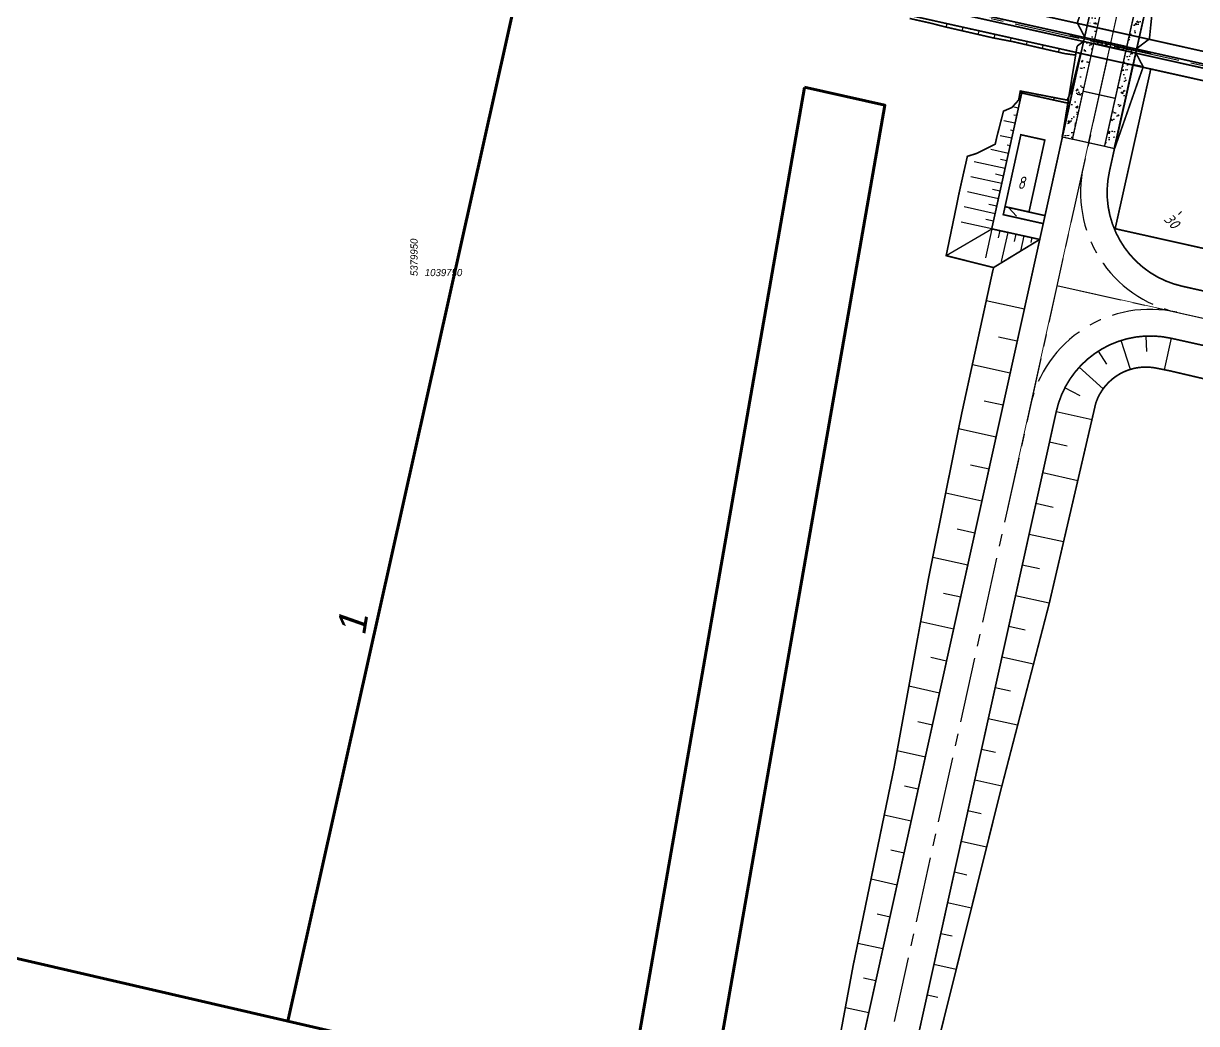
# Model space of a CAD drawing. Extents: x 5370511 to 5386565, y 1010429 to 1053793.
# Drawn here: x 5379689.1 to 5379832.5, y 1039314.4 to 1039436.6 of the extents above; entities that cross this region are included whole.
import ezdxf

# ---------------------------------------------------------------- set-up
doc = ezdxf.new("R2010")
doc.units = 0
doc.linetypes.add('осевая2', pattern=[12.5, 8, -1.5, 1.5, -1.5])
for name, color, linetype in [('3D-MODEL', 7, 'CONTINUOUS'), ('V_RED-CONTOURS-LABEL', 7, 'CONTINUOUS'), ('АД_ось', 7, 'CONTINUOUS'), ('АД_откосы', 7, 'CONTINUOUS'), ('ГЕОСЕТКА_ТЕКСТ', 92, 'CONTINUOUS'), ('ГП_граница насыпи', 242, 'CONTINUOUS'), ('ГП_обвалование', 7, 'CONTINUOUS'), ('ГП_ось обвал', 1, 'осевая2'), ('ГП_откос', 246, 'CONTINUOUS'), ('ГП_переезд', 7, 'CONTINUOUS'), ('ГП_проезд', 114, 'CONTINUOUS'), ('ГП_сооружения', 7, 'CONTINUOUS'), ('ТРАССА_АД', 7, 'CONTINUOUS'), ('ТРАССА_НЕФТЕПРОВОД_ANNO', 7, 'CONTINUOUS')]:
    doc.layers.add(name, color=color, linetype=linetype)
for name, color, linetype, lineweight in [('ГИП_ТРАССА_ВЛ_6', 1, 'CONTINUOUS', 25), ('ГИП_ТРАССА_НЕФТЕПРОВОДА', 6, 'CONTINUOUS', 25), ('ГП_экспл', 170, 'CONTINUOUS', 25), ('ИИ_ОФОРМЛЕНИЕ_025', 7, 'CONTINUOUS', 25), ('ТРАССА_ВЛ', 1, 'CONTINUOUS', 25)]:
    doc.layers.add(name, color=color, linetype=linetype, lineweight=lineweight)
doc.styles.add('D431', font='', dxfattribs={"height": 3.5})
doc.styles.add('ESKD1', font='eskd1.shx', dxfattribs={"width": 1.2, "oblique": 14.994305})
doc.styles.add('ГОСТ', font='gost_ful.shx', dxfattribs={"oblique": 15})
doc.styles.get('D431').set_extended_font_data('Do431', italic=True)

# ---------------------------------------------------------------- blocks, each defined once
blk = doc.blocks.new('ад_откосы')
at = {"layer": 'АД_ось', "color": 253, "linetype": 'осевая2'}
blk.add_lwpolyline([(5380033.82, 1039777.08), (5379997.82, 1039614.4)], dxfattribs=at)
for points in [[(5380042.3, 1039746.109, -0.4142136), (5380030.928, 1039764.016)], [(5380027.69, 1039749.37), (5380073.498, 1039739.146, 0.4148424), (5380097.384, 1039754.351), (5380099.18, 1039762.48)], [(5380024.431, 1039734.678, -0.4151797), (5380042.349, 1039746.098)]]:
    blk.add_lwpolyline(points, format="xyb", dxfattribs=at)
at = {"layer": 'АД_откосы', "color": 253, "const_width": 0.2}
for points in [[(5379984.069, 1039620.412, 0.41707), (5379997.781, 1039629.248), (5380030.623, 1039777.787)], [(5380074.214, 1039742.337), (5380043.008, 1039749.281, -0.4142136), (5380034.1, 1039763.308), (5380036.97, 1039776.384)], [(5380004.351, 1039628.873), (5380027.605, 1039733.98, -0.4151797), (5380041.641, 1039742.926), (5380072.981, 1039735.953)], [(5380009.461, 1039642.028), (5380020.803, 1039687.625), (5380026.722, 1039710.425), (5380032.43, 1039734.992, -0.3873718), (5380040.006, 1039739.244), (5380041.616, 1039738.916), (5380051.369, 1039736.639)], [(5379983.735, 1039622.087, 0.3833649), (5379995.296, 1039628.424), (5379998.72, 1039644.404), (5380002.785, 1039666.282), (5380007.79, 1039690.503), (5380012.009, 1039713.678), (5380016.012, 1039733.573), (5380019.834, 1039751.122), (5380019.947, 1039751.57)]]:
    blk.add_lwpolyline(points, format="xyb", dxfattribs=at)
blk.add_lwpolyline([(5380028.937, 1039772.027), (5380029.388, 1039773.026), (5380030.58, 1039777.797)], dxfattribs=at)
at = {"layer": 'АД_откосы', "color": 253, "linetype": 'ByBlock', "lineweight": -3}
for points in [[(5380030.58, 1039777.797), (5380030.623, 1039777.787)], [(5380037.961, 1039776.165), (5380036.97, 1039776.384)], [(5380019.055, 1039747.545), (5380023.709, 1039746.516)], [(5380020.524, 1039743.12), (5380022.845, 1039742.607)], [(5380036.666, 1039739.127), (5380035.551, 1039742.666)], [(5380038.66, 1039741.3), (5380038.579, 1039743.196)], [(5380041.641, 1039742.926), (5380040.784, 1039739.081)], [(5380033.777, 1039739.78), (5380032.766, 1039741.367)], [(5380017.351, 1039739.722), (5380021.981, 1039738.698)], [(5380033.323, 1039736.727), (5380030.412, 1039739.39)], [(5380030.533, 1039735.894), (5380028.652, 1039736.87)], [(5380018.808, 1039735.3), (5380021.116, 1039734.789)], [(5380027.605, 1039733.98), (5380031.976, 1039733.016)], [(5380015.674, 1039731.893), (5380020.252, 1039730.88)], [(5380028.939, 1039729.747), (5380026.774, 1039730.226)], [(5380017.136, 1039727.469), (5380019.388, 1039726.971)], [(5380030.233, 1039725.524), (5380025.944, 1039726.473)], [(5380014.094, 1039724.042), (5380018.524, 1039723.062)], [(5380027.238, 1039722.249), (5380025.113, 1039722.719)], [(5380015.482, 1039719.635), (5380017.659, 1039719.154)], [(5380028.492, 1039718.034), (5380024.283, 1039718.965)], [(5380012.514, 1039716.191), (5380016.795, 1039715.245)], [(5380025.537, 1039714.75), (5380023.452, 1039715.211)], [(5380013.841, 1039711.798), (5380015.931, 1039711.336)], [(5380026.75, 1039710.544), (5380022.622, 1039711.457)], [(5380011.033, 1039708.319), (5380015.066, 1039707.427)], [(5380023.789, 1039707.262), (5380021.791, 1039707.703)], [(5380012.259, 1039703.948), (5380014.202, 1039703.518)], [(5380024.82, 1039703.096), (5380020.961, 1039703.95)], [(5380009.598, 1039700.436), (5380013.338, 1039699.609)], [(5380021.992, 1039699.784), (5380020.131, 1039700.196)], [(5380010.677, 1039696.097), (5380012.474, 1039695.7)], [(5380022.886, 1039695.649), (5380019.3, 1039696.442)], [(5380008.163, 1039692.553), (5380011.609, 1039691.791)], [(5380020.195, 1039692.307), (5380018.47, 1039692.688)], [(5380009.073, 1039688.252), (5380010.745, 1039687.882)], [(5380020.953, 1039688.201), (5380017.639, 1039688.934)], [(5380018.414, 1039684.825), (5380016.809, 1039685.181)], [(5380006.591, 1039684.701), (5380009.881, 1039683.973)], [(5380019.09, 1039680.738), (5380015.978, 1039681.427)], [(5380007.399, 1039680.422), (5380009.016, 1039680.064)], [(5380004.97, 1039676.859), (5380008.152, 1039676.155)], [(5380016.655, 1039677.339), (5380015.148, 1039677.673)], [(5380017.234, 1039673.274), (5380014.317, 1039673.919)], [(5380005.724, 1039672.592), (5380007.288, 1039672.247)], [(5380014.896, 1039669.854), (5380013.487, 1039670.165)], [(5380003.35, 1039669.017), (5380006.424, 1039668.338)], [(5380015.377, 1039665.81), (5380012.656, 1039666.411)], [(5380004.061, 1039664.76), (5380005.559, 1039664.429)], [(5380013.137, 1039662.368), (5380011.826, 1039662.658)], [(5380001.832, 1039661.153), (5380004.695, 1039660.52)]]:
    blk.add_lwpolyline(points, dxfattribs=at)
blk = doc.blocks.new('125')
at = {"layer": 'ГП_переезд', "lineweight": -3}
h = blk.add_hatch(dxfattribs=at)
h.set_pattern_fill('AR-CONC', color=253, scale=0.3, angle=154.0072)
h.set_pattern_definition([(204.007191443, (-7634486.7304, -5076924.0718), (-1.85162098708, 1.11224984608), [0.225, -2.475]), (149.007191443, (-7634486.7304, -5076924.0718), (-0.61481389126, -2.2107483634), [0.18, -1.98]), (254.458635903, (-7634486.8847, -5076923.979), (-2.46643486206, -1.0984984994), [0.191220576, -2.103426336]), (200.191391443, (-7634486.9933, -5076924.611), (-2.66024599245, 1.849512766), [0.3375, -3.7125]), (250.642826933, (-7634487.215, -5076924.457), (-3.8011068157, -1.3978866138), [0.286831026, -3.15514128]), (145.191355433, (-7634486.9933, -5076924.611), (-3.8011068134, -1.3978866133), [0.27, -2.970000003]), (175.007191443, (-7634487.1972, -5076924.3448), (-1.08023477996, 1.87047930223), [0.225, -2.475]), (120.007191443, (-7634487.1972, -5076924.3448), (-1.60952042005, -1.635496397), [0.18, -1.98]), (225.458636183, (-7634487.2873, -5076924.1889), (-2.6897551782, 0.23498289985), [0.19122057, -2.103426336]), (191.507191443, (-7634486.7304, -5076924.07175), (-0.47047013873, -0.88167651016), [0, -1.956, 0, -2.01, 0, -1.9875]), (161.507191443, (-7634486.7304, -5076924.0718), (-1.22794207685, -0.71767254086), [0, -1.146, 0, -1.911, 0, -0.7575]), (121.507191443, (-7634486.129, -5076924.36495), (-1.409822805246, 0.762676666884), [0, -0.75, 0, -2.34, 0, -3.105]), (111.507191443, (-7634485.8594, -5076924.4964), (-1.70420454994, 0.49682078495), [0, -0.975, 0, -1.554, 0, -2.205])])
h.paths.add_polyline_path([(-13.63, 32.93), (-14.63, 32.93), (-14.63, 8.43), (-13.63, 8.43)])
h = blk.add_hatch(dxfattribs=at)
h.set_pattern_fill('AR-CONC', color=253, scale=0.3, angle=154.0072)
h.set_pattern_definition([(204.007191443, (-7634482.2361, -5076926.263), (-1.85162098708, 1.11224984608), [0.225, -2.475]), (149.007191443, (-7634482.2361, -5076926.263), (-0.61481389126, -2.2107483634), [0.18, -1.98]), (254.458635903, (-7634482.3904, -5076926.1704), (-2.46643486206, -1.0984984994), [0.191220576, -2.103426336]), (200.191391443, (-7634482.499, -5076926.8024), (-2.66024599245, 1.849512766), [0.3375, -3.7125]), (250.642826933, (-7634482.7208, -5076926.6482), (-3.8011068157, -1.3978866138), [0.286831026, -3.15514128]), (145.191355433, (-7634482.499, -5076926.8024), (-3.8011068134, -1.3978866133), [0.27, -2.970000003]), (175.007191443, (-7634482.703, -5076926.536), (-1.08023477996, 1.87047930223), [0.225, -2.475]), (120.007191443, (-7634482.703, -5076926.536), (-1.60952042005, -1.635496397), [0.18, -1.98]), (225.458636183, (-7634482.793, -5076926.3802), (-2.6897551782, 0.23498289985), [0.19122057, -2.103426336]), (191.507191443, (-7634482.2361, -5076926.26304), (-0.47047013873, -0.88167651016), [0, -1.956, 0, -2.01, 0, -1.9875]), (161.507191443, (-7634482.2361, -5076926.263), (-1.22794207685, -0.71767254086), [0, -1.146, 0, -1.911, 0, -0.7575]), (121.507191443, (-7634481.6348, -5076926.5562), (-1.409822805246, 0.762676666884), [0, -0.75, 0, -2.34, 0, -3.105]), (111.507191443, (-7634481.3651, -5076926.6877), (-1.70420454994, 0.49682078495), [0, -0.975, 0, -1.554, 0, -2.205])])
h.paths.add_polyline_path([(-8.63, 32.93), (-9.63, 32.93), (-9.63, 8.43), (-8.63, 8.43)])
at = {"layer": 'ГП_переезд'}
h = blk.add_hatch(dxfattribs=at)
h.set_pattern_fill('ANSI37', color=253, scale=4, angle=154.0072)
h.set_pattern_definition([(199.0071914425, (-7634482.2361, -5076926.26304), (0.16284341402, -0.472738852338), []), (289.0071914425, (-7634482.2361, -5076926.26304), (0.472738852338, 0.16284341402), [])])
h.paths.add_polyline_path([(-9.63, 20.93), (-13.63, 20.93), (-13.63, 20.43), (-9.63, 20.43)])
at = {"layer": 'ГП_переезд', "color": 253, "linetype": 'Continuous'}
for p, q in [((-8.63, 32.93, 0.8), (-14.63, 32.93, 0.8)), ((-6.57, 20.68, 0.8), (-16.7, 20.68, 0.8)), ((-8.63, 8.43, 0.8), (-14.63, 8.43, 0.8))]:
    blk.add_line(p, q, dxfattribs=at)
at = {"layer": 'ГП_переезд', "color": 253, "lineweight": 30}
blk.add_line((-13.63, 20.93, 0.8), (-13.87, 20.93, 0.8), dxfattribs=at)
at = {"layer": 'ГП_переезд', "color": 253, "lineweight": -3, "const_width": 0.2, "elevation": 0.8}
for points in [[(-14.86, 32.91), (-16.15, 22.43)], [(-8.36, 32.93), (-7.12, 22.43)], [(-14.88, 20.93), (-16.15, 22.43)], [(-8.39, 20.93), (-7.12, 22.43)], [(-14.88, 20.43), (-15.55, 19.65)], [(-8.39, 20.43), (-7.12, 18.93)], [(-15.55, 19.65), (-14.91, 8.41)], [(-7.12, 18.93), (-8.36, 8.41)]]:
    blk.add_lwpolyline(points, dxfattribs=at)
at = {"layer": 'ГП_переезд', "color": 253, "const_width": 0.2, "elevation": 0.8}
for points in [[(-14.94, 8.43), (-14.86, 32.91)], [(-8.36, 8.43), (-8.36, 32.93)]]:
    blk.add_lwpolyline(points, dxfattribs=at)
at = {"layer": 'ГП_переезд', "color": 253, "linetype": 'Continuous', "const_width": 0.15, "elevation": 0.8}
for points in [[(-11.63, 26.93), (-11.63, 32.93), (-13.63, 32.93), (-13.63, 26.93)], [(-9.63, 26.93), (-9.63, 32.93), (-11.63, 32.93), (-11.63, 26.93)], [(-11.63, 20.93), (-11.63, 26.93), (-13.63, 26.93), (-13.63, 20.93)], [(-9.63, 20.93), (-9.63, 26.93), (-11.63, 26.93), (-11.63, 20.93)], [(-11.63, 14.43), (-11.63, 20.43), (-13.63, 20.43), (-13.63, 14.43)], [(-9.63, 14.43), (-9.63, 20.43), (-11.63, 20.43), (-11.63, 14.43)], [(-11.63, 8.43), (-11.63, 14.43), (-13.63, 14.43), (-13.63, 8.43)], [(-9.63, 8.43), (-9.63, 14.43), (-11.63, 14.43), (-11.63, 8.43)]]:
    blk.add_lwpolyline(points, close=True, dxfattribs=at)
at = {"layer": 'ГП_переезд', "color": 253, "elevation": 0.8}
for points in [[(-13.63, 32.93), (-14.86, 32.93), (-14.91, 8.43), (-13.63, 8.43)], [(-8.36, 32.93), (-9.63, 32.93), (-9.63, 8.43), (-8.41, 8.43)]]:
    blk.add_lwpolyline(points, close=True, dxfattribs=at)
blk = doc.blocks.new('хоз')
at = {"layer": 'ГП_сооружения', "color": 0}
blk.add_line((5454603.98, 7337904.79), (5454604.18, 7337903.42), dxfattribs=at)
at = {"layer": 'ГП_сооружения', "color": 0, "const_width": 0.2}
blk.add_lwpolyline([(5454603.67, 7337905.16), (5454610.18, 7337911.37), (5454612.25, 7337909.2), (5454605.74, 7337902.99), (5454603.67, 7337905.16)], dxfattribs=at)
blk = doc.blocks.new('куст_откос')
at = {"layer": 'ГП_откос', "color": 253, "lineweight": 15}
for points, const_width, elevation in [([(-20.5, -64.25), (-17.9, -64.25), (-17.27, -64.27), (-16.02, -64.31), (-12.54, -64.33), (-10.06, -64.35), (-7.48, -64.27), (-7.42, -64.27), (-4.46, -64.3), (-2.61, -64.31), (-2.45, -64.31), (-2.29, -64.31), (-2.13, -64.31), (-1.96, -64.31), (-1.8, -64.31), (-1.63, -64.31), (-1.46, -64.32), (-1.3, -64.32), (-1.13, -64.32), (-1.02, -64.32), (-0.96, -64.31), (0.28, -64.21)], 0.2, 49.01), ([(19.59, -63.87), (14.44, -63.87), (9.28, -63.87), (4.13, -63.87), (-0.96, -63.87), (-6.05, -63.87), (-11.13, -63.87), (-16.22, -63.87)], 0.01, 48.9)]:
    blk.add_lwpolyline(points, dxfattribs=dict(at, const_width=const_width, elevation=elevation))
at = {"layer": 'ГП_откос', "color": 253, "linetype": 'ByBlock', "lineweight": -3}
for points in [[(-15.91, -63.87), (-15.91, -64.22)], [(-14.91, -63.87), (-14.91, -63.96)], [(-13.91, -63.87), (-13.91, -64.23)], [(-12.91, -63.87), (-12.91, -63.97)], [(-11.91, -63.87), (-11.91, -64.25)], [(-10.9, -63.87), (-10.9, -63.97)], [(-9.9, -63.87), (-9.9, -64.25)], [(-8.9, -63.87), (-8.9, -63.96)], [(-7.9, -63.87), (-7.9, -64.2)], [(-6.89, -63.87), (-6.89, -63.96)], [(-5.89, -63.87), (-5.89, -64.2)], [(-4.89, -63.87), (-4.89, -63.96)], [(-3.89, -63.87), (-3.89, -64.21)], [(-2.89, -63.87), (-2.89, -63.96)], [(-1.88, -63.87), (-1.88, -64.23)], [(-0.88, -63.87), (-0.88, -63.96)]]:
    blk.add_lwpolyline(points, dxfattribs=at)
blk = doc.blocks.new('ВД_откос')
at = {"layer": 'ГП_откос', "color": 253, "lineweight": 15}
for points, const_width, elevation in [([(0.55, -69.8), (-2.7, -69.89), (-5.37, -69.96), (-5.33, -71.09), (-5.94, -72.16), (-6.84, -72.81), (-6.94, -75.83), (-6.95, -76.34), (-6.95, -76.96), (-8.94, -78.58), (-9.95, -79.16), (-9.95, -79.8), (-9.96, -81.5), (-9.96, -83.89), (-9.93, -85.46), (-9.84, -91.57), (-3.87, -91.73), (0.89, -87.15)], 0.2, 49.17), ([(0.89, -87.15), (-5.12, -87.16), (-5.12, -87.15), (-5.13, -81.49), (-5.14, -75.83), (-5.16, -70.16), (-5.14, -70.16), (0.87, -70.16), (0.87, -70.16)], 0.01, 49.4)]:
    blk.add_lwpolyline(points, dxfattribs=dict(at, const_width=const_width, elevation=elevation))
at = {"layer": 'ГП_откос', "color": 253, "linetype": 'ByBlock', "lineweight": -3}
for points in [[(-5.37, -69.96), (-5.16, -70.16)], [(-5.16, -70.16), (-5.32, -70.16)], [(-5.16, -70.16), (-5.16, -69.99)], [(-4.15, -70.16), (-4.15, -70.11)], [(-3.15, -70.16), (-3.15, -69.95)], [(-2.14, -70.16), (-2.14, -70.1)], [(-1.14, -70.16), (-1.14, -69.91)], [(-0.14, -70.16), (-0.14, -70.09)], [(0.87, -70.16), (0.55, -69.8)], [(-5.15, -71.11), (-5.19, -71.11)], [(-5.15, -72.05), (-5.73, -72.05)], [(-5.15, -73), (-5.49, -73)], [(-5.15, -73.94), (-6.53, -73.94)], [(-5.14, -75.83), (-6.58, -75.83)], [(-5.15, -74.89), (-5.5, -74.89)], [(-5.14, -76.77), (-5.5, -76.78)], [(-5.14, -77.72), (-7.34, -77.72)], [(-5.14, -78.66), (-5.93, -78.67)], [(-5.13, -79.61), (-8.99, -79.62)], [(-5.13, -81.5), (-8.99, -81.51)], [(-5.13, -80.55), (-6.1, -80.55)], [(-5.13, -82.44), (-6.09, -82.44)], [(-5.13, -83.39), (-8.99, -83.39)], [(-5.12, -84.33), (-6.09, -84.33)], [(-5.12, -85.27), (-8.97, -85.28)], [(-9.84, -91.57), (-5.12, -87.16)], [(-5.12, -87.16), (-8.94, -87.17)], [(-5.12, -86.22), (-6.08, -86.22)], [(-5.12, -87.16), (-5.11, -90.77)], [(-4.12, -87.16), (-4.11, -88.07)], [(-3.11, -87.16), (-3.11, -90.81)], [(-2.11, -87.16), (-2.11, -88.07)], [(-1.11, -87.15), (-1.11, -89.07)], [(-0.11, -87.15), (-0.11, -87.75)]]:
    blk.add_lwpolyline(points, dxfattribs=at)

msp = doc.modelspace()

# ---------------------------------------------------------------- linework, layer by layer
at = {"layer": 'ГИП_ТРАССА_НЕФТЕПРОВОДА', "color": 253, "lineweight": 20, "flags": 128}
msp.add_lwpolyline([(5379753.802, 1039459.944), (5379721.449, 1039314.668)], dxfattribs=at)
at = {"layer": 'ТРАССА_АД', "color": 253, "lineweight": 20}
msp.add_lwpolyline([(5379821.556, 1039432.274), (5379809.393, 1039377.31)], dxfattribs=at)
at = {"layer": 'ТРАССА_АД', "lineweight": 20}
msp.add_lwpolyline([(5379815.426, 1039404.564), (5379861.234, 1039394.34, 0.4148424), (5379885.12, 1039409.545), (5379886.916, 1039417.674)], format="xyb", dxfattribs=at)
at = {"layer": 'ТРАССА_ВЛ', "color": 253, "lineweight": 20}
for points in [[(5379784.561, 1039428.78), (5379777.117, 1039386.106)], [(5379784.553, 1039428.817), (5379794.395, 1039426.59), (5379786.879, 1039383.597)]]:
    msp.add_lwpolyline(points, dxfattribs=at)

# ---------------------------------------------------------------- texts
at = {"layer": 'ГЕОСЕТКА_ТЕКСТ', "color": 253, "style": 'D431'}
for s, rotation, p in [('5379950', 90, (5379737.294, 1039405.718)), ('1039750', 360, (5379738.169, 1039405.711))]:
    msp.add_text(s, height=0.88, rotation=rotation, dxfattribs=at).set_placement(p)

# ---------------------------------------------------------------- next in the draw order: block references
at = {"layer": 'АД_откосы', "color": 253}
msp.add_blockref('ад_откосы', (-212.264, -344.806), dxfattribs=at)

# ---------------------------------------------------------------- next in the draw order: linework, layer by layer
at = {"layer": '3D-MODEL', "color": 253, "lineweight": 15}
msp.add_polyline3d([(5379763.211, 1039520.604, 48.9), (5379763.211, 1039520.604, 48.9), (5379933.051, 1039482.781, 48.9), (5379926.094, 1039451.542, 49.14), (5379917.052, 1039410.941, 49.3), (5379886.94, 1039417.647, 49.3), (5379821.542, 1039432.211, 49.3), (5379756.973, 1039446.59, 49.3), (5379759.364, 1039457.327, 49.25), (5379749.604, 1039459.501, 49.25), (5379756.254, 1039489.365, 49.1)], close=True, dxfattribs=at)
at = {"layer": 'V_RED-CONTOURS-LABEL', "color": 1, "lineweight": 15, "elevation": 49.3}
msp.add_lwpolyline([(5379830.276, 1039413.245), (5379830.636, 1039413.593)], dxfattribs=at)
at = {"layer": 'ГИП_ТРАССА_ВЛ_6', "color": 253, "lineweight": 60}
for points in [[(5379784.561, 1039428.78), (5379751.975, 1039241.98)], [(5379784.553, 1039428.817), (5379794.395, 1039426.59), (5379759.825, 1039228.841)]]:
    msp.add_lwpolyline(points, dxfattribs=at)
at = {"layer": 'ГИП_ТРАССА_НЕФТЕПРОВОДА', "color": 253, "lineweight": 60, "flags": 128}
for points in [[(5380863.289, 1037676.789), (5380870.486, 1037716.307), (5379997.536, 1039250.881), (5379685.66, 1039322.951), (5379399.514, 1039350.163), (5378648.352, 1039545.117), (5378076.279, 1039686.767), (5377988.416, 1039724.618), (5377914.574, 1039726.807), (5376806.304, 1040065.101), (5375859.358, 1039964.662), (5375744.393, 1040036.744), (5375687.788, 1039946.464), (5375581.803, 1039949.293), (5375480.362, 1039924.463), (5375139.214, 1039888.29)], [(5379753.802, 1039459.944), (5379721.449, 1039314.668)]]:
    msp.add_lwpolyline(points, dxfattribs=at)
at = {"layer": 'ГП_граница насыпи', "color": 253}
msp.add_lwpolyline([(5379763.211, 1039520.604), (5379933.051, 1039482.781), (5379917.052, 1039410.941), (5379756.973, 1039446.59), (5379759.364, 1039457.327), (5379749.604, 1039459.501)], close=True, dxfattribs=at)
at = {"layer": 'ГП_граница насыпи', "color": 253, "lineweight": 15, "const_width": 0.2}
msp.add_lwpolyline([(5379846.413, 1039426.672), (5379840.967, 1039402.2), (5379830.744, 1039404.475, -0.4142136), (5379821.835, 1039418.502), (5379824.736, 1039431.5)], format="xyb", close=True, dxfattribs=at)
msp.add_lwpolyline([(5379816.996, 1039426.795), (5379811.121, 1039428.089), (5379807.453, 1039411.489), (5379813.32, 1039410.197)], close=True, dxfattribs=at)
at = {"layer": 'ГП_обвалование', "color": 253, "const_width": 0.2}
for points in [[(5379763.211, 1039520.604), (5379933.051, 1039482.781), (5379917.052, 1039410.941), (5379756.973, 1039446.59), (5379759.364, 1039457.327), (5379749.604, 1039459.501)], [(5379764.349, 1039518.814), (5379931.26, 1039481.643), (5379915.914, 1039412.731), (5379758.763, 1039447.728), (5379761.155, 1039458.465), (5379751.394, 1039460.639)], [(5379764.729, 1039518.217), (5379930.664, 1039481.264), (5379915.535, 1039413.328), (5379759.36, 1039448.108), (5379761.751, 1039458.845), (5379751.99, 1039461.018)], [(5379765.867, 1039516.427), (5379928.873, 1039480.126), (5379914.396, 1039415.118), (5379761.15, 1039449.246), (5379763.541, 1039459.983), (5379753.781, 1039462.156)]]:
    msp.add_lwpolyline(points, close=True, dxfattribs=at)
at = {"layer": 'ГП_ось обвал', "color": 253}
msp.add_lwpolyline([(5379764.539, 1039518.516), (5379930.962, 1039481.453), (5379915.724, 1039413.03), (5379759.062, 1039447.918), (5379761.453, 1039458.655), (5379751.692, 1039460.829)], close=True, dxfattribs=at)
at = {"layer": 'ГП_проезд', "color": 253, "const_width": 0.2}
for points in [[(5379826.893, 1039431.028), (5379822.537, 1039411.508), (5379842.057, 1039407.152), (5379846.413, 1039426.672)], [(5379809.081, 1039414.2), (5379808.863, 1039413.224), (5379813.746, 1039412.131), (5379813.963, 1039413.107)]]:
    msp.add_lwpolyline(points, close=True, dxfattribs=at)

# ---------------------------------------------------------------- next in the draw order: block references
at = {"layer": 'ГП_откос', "color": 253, "lineweight": 15, "rotation": 347.4452412677718}
for name in ['куст_откос', 'ВД_откос']:
    msp.add_blockref(name, (5379831.394, 1039495.456), dxfattribs=at)
at = {"layer": 'ГП_сооружения', "rotation": 33.94108833527704}
msp.add_blockref('хоз', (4951651.243, -8093725.137), dxfattribs=at)
at = {"layer": 'ИИ_ОФОРМЛЕНИЕ_025', "rotation": 347.4442999810406}
msp.add_blockref('125', (5379828.796, 1039411.261, -0.802), dxfattribs=at)

# ---------------------------------------------------------------- next in the draw order: texts
at = {"layer": 'ГП_экспл', "color": 0, "style": 'ГОСТ', "oblique": 15}
msp.add_text('8', height=1.5, rotation=0.89537, dxfattribs=at).set_placement((5379810.607, 1039416.366))
at = {"layer": 'ТРАССА_НЕФТЕПРОВОД_ANNO', "color": 253, "lineweight": 15, "style": 'D431'}
msp.add_text('1', height=3.5, rotation=80.73355, dxfattribs=at).set_placement((5379730.884, 1039361.905))

# ---------------------------------------------------------------- next in the draw order: texts
at = {"layer": 'V_RED-CONTOURS-LABEL', "color": 1, "lineweight": 15, "insert": (5379829.917, 1039412.897), "char_height": 1.3, "attachment_point": 2, "rotation": 314.07017, "style": 'ESKD1', "bg_fill": 3, "box_fill_scale": 1.2, "bg_fill_color": 256, "bg_fill_true_color": 13158600, "bg_fill_transparency": 0}
msp.add_mtext('30', dxfattribs=at)

doc.saveas('drawing.dxf')
